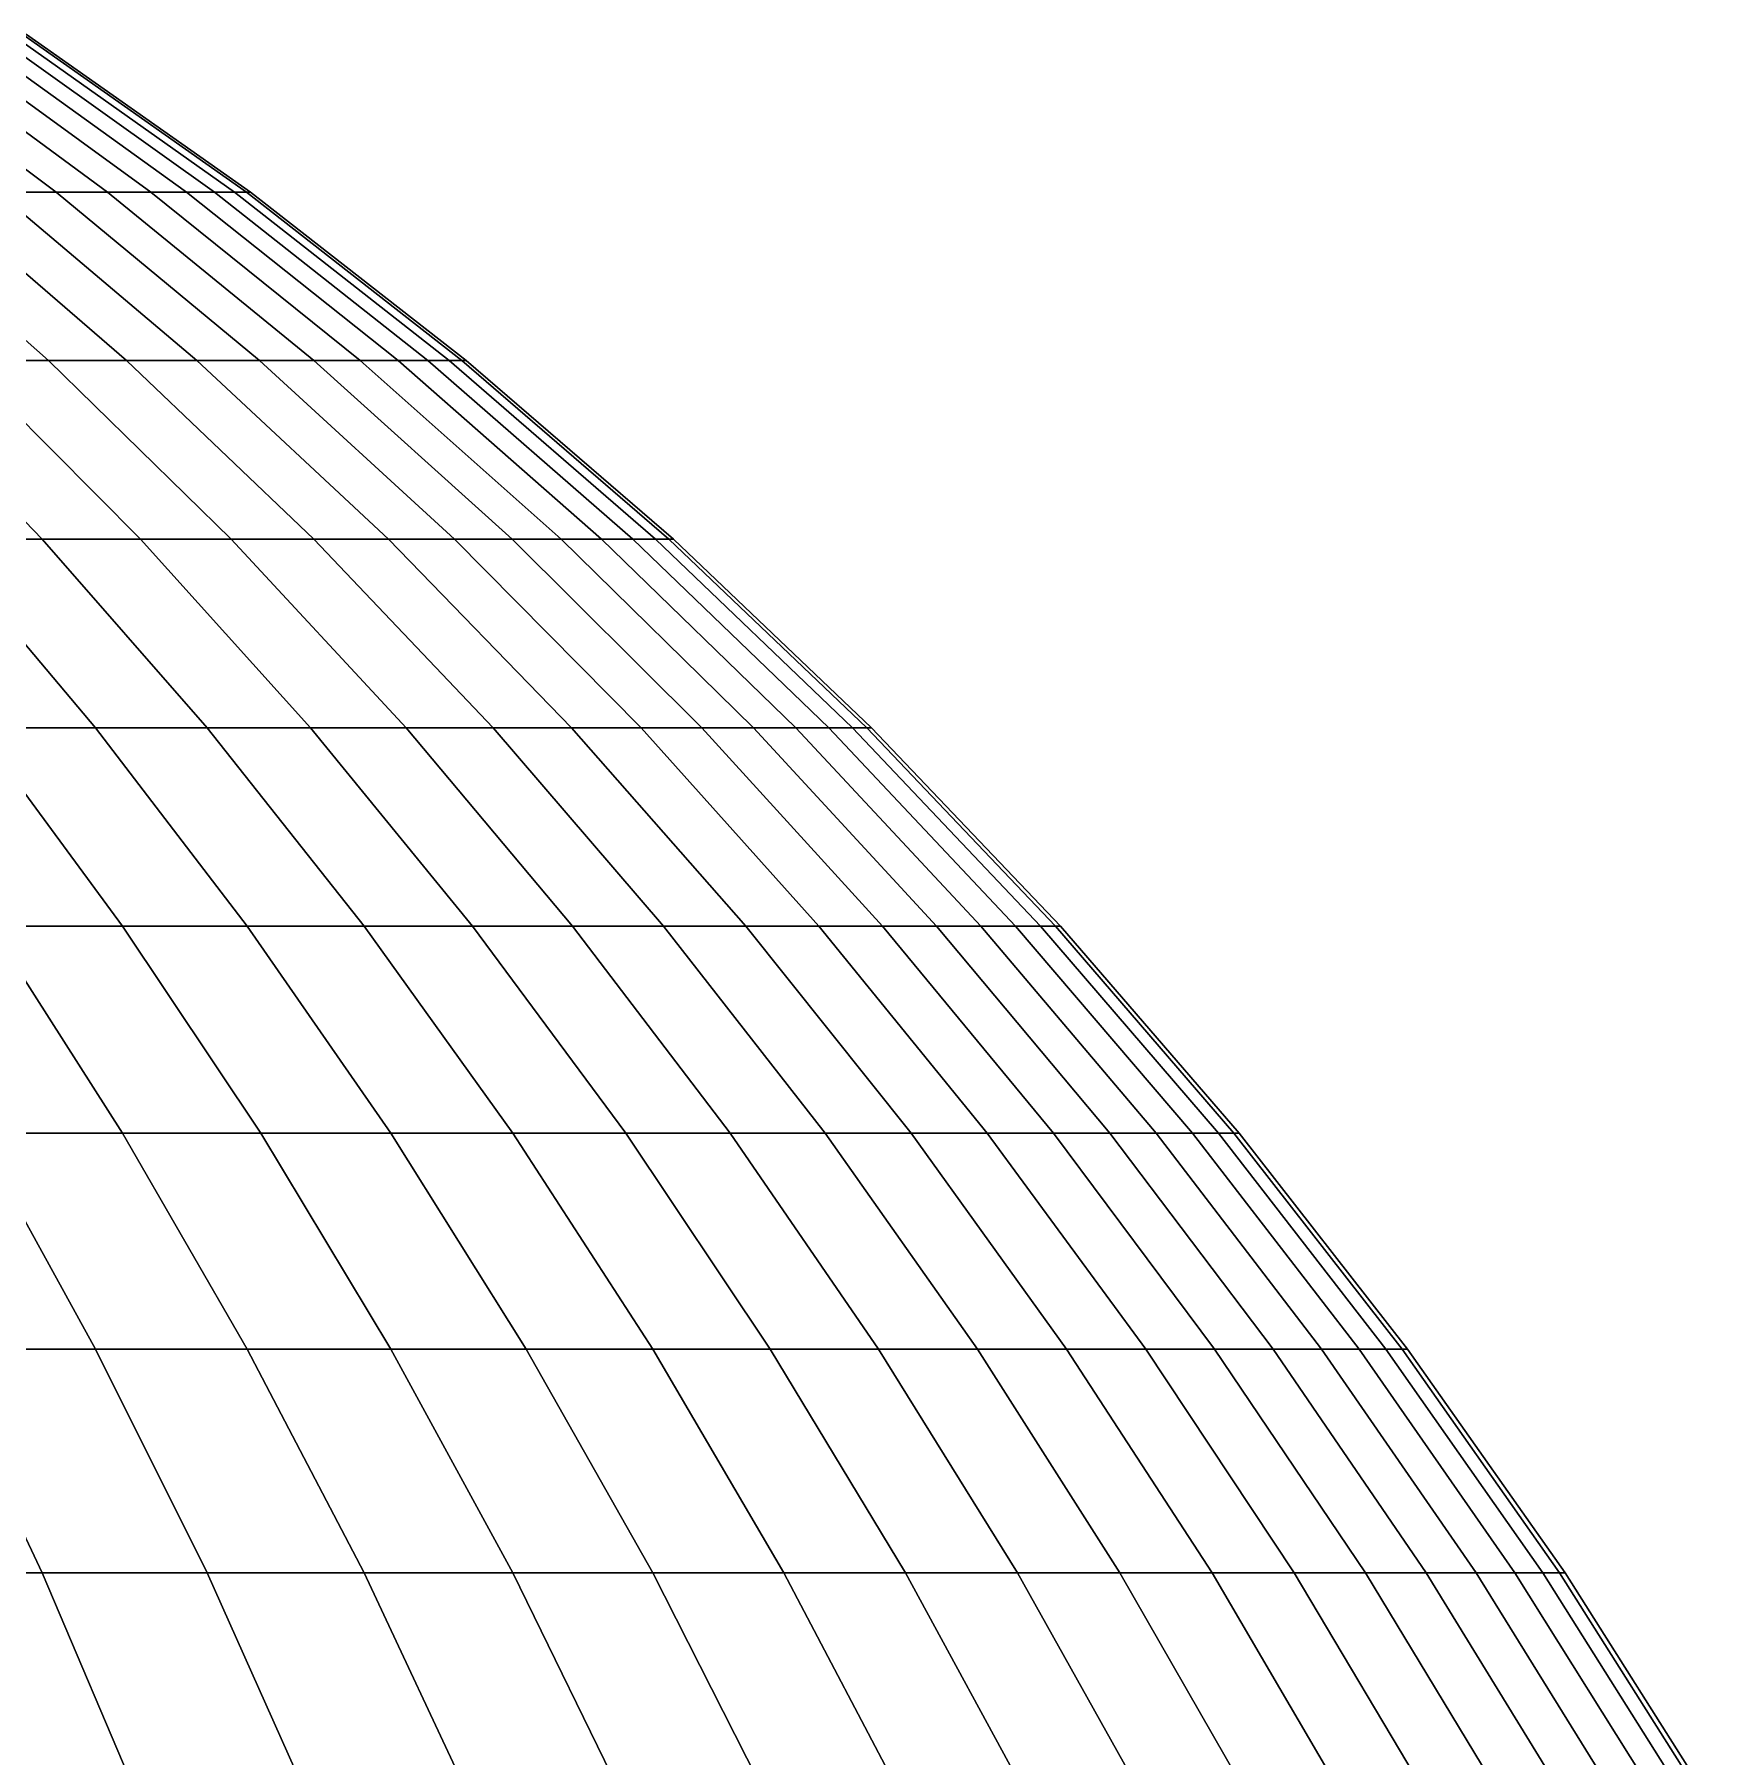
# Model space of a CAD drawing. Extents: x -610 to 610, y -610 to 610.
# Drawn here: x 339.5 to 522.9, y 318.6 to 506.9 of the extents above; entities that cross this region are included whole.
import ezdxf

# ---------------------------------------------------------------- set-up
doc = ezdxf.new("R2010")
doc.units = 0

msp = doc.modelspace()

# ---------------------------------------------------------------- linework, layer by layer
for points in [[(341.910706, 489.635315, -122.337608), (335.496063, 489.635315, -138.96701), (312.895477, 506.863861, -129.605545), (318.878021, 506.863861, -114.096382)], [(335.496063, 489.635315, 138.96701), (341.910706, 489.635315, 122.337608), (318.878021, 506.863861, 114.096382), (312.895477, 506.863861, 129.605545)], [(347.501678, 489.635315, -105.413475), (341.910706, 489.635315, -122.337608), (318.878021, 506.863861, -114.096382), (324.092346, 506.863861, -98.31234)], [(341.910706, 489.635315, 122.337608), (347.501678, 489.635315, 105.413475), (324.092346, 506.863861, 98.31234), (318.878021, 506.863861, 114.096382)], [(352.255493, 489.635315, -88.235413), (347.501678, 489.635315, -105.413475), (324.092346, 506.863861, -98.31234), (328.525909, 506.863861, -82.291458)], [(347.501678, 489.635315, 105.413475), (352.255493, 489.635315, 88.235413), (328.525909, 506.863861, 82.291458), (324.092346, 506.863861, 98.31234)], [(356.160706, 489.635315, -70.844765), (352.255493, 489.635315, -88.235413), (328.525909, 506.863861, -82.291458), (332.16806, 506.863861, -66.072334)], [(352.255493, 489.635315, 88.235413), (356.160706, 489.635315, 70.844765), (332.16806, 506.863861, 66.072334), (328.525909, 506.863861, 82.291458)], [(359.207886, 489.635315, -53.283451), (356.160706, 489.635315, -70.844765), (332.16806, 506.863861, -66.072334), (335.009979, 506.863861, -49.694031)], [(356.160706, 489.635315, 70.844765), (359.207886, 489.635315, 53.283451), (335.009979, 506.863861, 49.694031), (332.16806, 506.863861, 66.072334)], [(361.389679, 489.635315, -35.593777), (359.207886, 489.635315, -53.283451), (335.009979, 506.863861, -49.694031), (337.0448, 506.863861, -33.196014)], [(359.207886, 489.635315, 53.283451), (361.389679, 489.635315, 35.593777), (337.0448, 506.863861, 33.196014), (335.009979, 506.863861, 49.694031)], [(362.700867, 489.635315, -17.818352), (361.389679, 489.635315, -35.593777), (337.0448, 506.863861, -33.196014), (338.267639, 506.863861, -16.618025)], [(361.389679, 489.635315, 35.593777), (362.700867, 489.635315, 17.818352), (338.267639, 506.863861, 16.618025), (337.0448, 506.863861, 33.196014)], [(363.138306, 489.635315), (362.700867, 489.635315, -17.818352), (338.267639, 506.863861, -16.618025), (338.675629, 506.863861)], [(362.700867, 489.635315, 17.818352), (363.138306, 489.635315), (338.675629, 506.863861), (338.267639, 506.863861, 16.618025)], [(341.061981, 471.227173, -182.301453), (331.706055, 471.227173, -198.816971), (311.474121, 489.635315, -186.690399), (320.259369, 489.635315, -171.182205)], [(331.706085, 471.227173, 198.816971), (341.061981, 471.227173, 182.301453), (320.259369, 489.635315, 171.182205), (311.474121, 489.635315, 186.690399)], [(349.596283, 471.227173, -165.346741), (341.061981, 471.227173, -182.301453), (320.259369, 489.635315, -171.182205), (328.273132, 489.635315, -155.261642)], [(341.061981, 471.227173, 182.301453), (349.596283, 471.227173, 165.346741), (328.273132, 489.635315, 155.261642), (320.259369, 489.635315, 171.182205)], [(357.288361, 471.227173, -147.993698), (349.596283, 471.227173, -165.346741), (328.273132, 489.635315, -155.261642), (335.496063, 489.635315, -138.96701)], [(349.596283, 471.227173, 165.346741), (357.288361, 471.227173, 147.993698), (335.496063, 489.635315, 138.96701), (328.273132, 489.635315, 155.261642)], [(364.11972, 471.227173, -130.284119), (357.288361, 471.227173, -147.993698), (335.496063, 489.635315, -138.96701), (341.910706, 489.635315, -122.337608)], [(357.288361, 471.227173, 147.993698), (364.11972, 471.227173, 130.284119), (341.910706, 489.635315, 122.337608), (335.496063, 489.635315, 138.96701)], [(370.073853, 471.227173, -112.260674), (364.11972, 471.227173, -130.284119), (341.910706, 489.635315, -122.337608), (347.501678, 489.635315, -105.413475)], [(364.11972, 471.227173, 130.284119), (370.073853, 471.227173, 112.260674), (347.501678, 489.635315, 105.413475), (341.910706, 489.635315, 122.337608)], [(375.136444, 471.227173, -93.966782), (370.073853, 471.227173, -112.260674), (347.501678, 489.635315, -105.413475), (352.255493, 489.635315, -88.235413)], [(370.073853, 471.227173, 112.260674), (375.136444, 471.227173, 93.966782), (352.255493, 489.635315, 88.235413), (347.501678, 489.635315, 105.413475)], [(379.295319, 471.227173, -75.446533), (375.136444, 471.227173, -93.966782), (352.255493, 489.635315, -88.235413), (356.160706, 489.635315, -70.844765)], [(375.136444, 471.227173, 93.966782), (379.295319, 471.227173, 75.446526), (356.160706, 489.635315, 70.844765), (352.255493, 489.635315, 88.235413)], [(382.540436, 471.227173, -56.744511), (379.295319, 471.227173, -75.446533), (356.160706, 489.635315, -70.844765), (359.207886, 489.635315, -53.283451)], [(379.295319, 471.227173, 75.446526), (382.540436, 471.227173, 56.744511), (359.207886, 489.635315, 53.283451), (356.160706, 489.635315, 70.844765)], [(384.863922, 471.227173, -37.905792), (382.540436, 471.227173, -56.744511), (359.207886, 489.635315, -53.283451), (361.389679, 489.635315, -35.593777)], [(382.540436, 471.227173, 56.744511), (384.863922, 471.227173, 37.905792), (361.389679, 489.635315, 35.593777), (359.207886, 489.635315, 53.283451)], [(386.260315, 471.227173, -18.975754), (384.863922, 471.227173, -37.905792), (361.389679, 489.635315, -35.593777), (362.700867, 489.635315, -17.818352)], [(384.863922, 471.227173, 37.905792), (386.260315, 471.227173, 18.975754), (362.700867, 489.635315, 17.818352), (361.389679, 489.635315, 35.593777)], [(386.726135, 471.227173), (386.260315, 471.227173, -18.975754), (362.700867, 489.635315, -17.818352), (363.138306, 489.635315)], [(386.260315, 471.227173, 18.975754), (386.726135, 471.227173), (363.138306, 489.635315), (362.700867, 489.635315, 17.818352)], [(340.388947, 451.683807, -227.440643), (328.819, 451.683807, -243.868774), (310.621338, 471.227173, -230.372498), (321.551056, 471.227173, -214.853531)], [(328.819, 451.683807, 243.868774), (340.388947, 451.683807, 227.440643), (321.551056, 471.227173, 214.853531), (310.621338, 471.227173, 230.372498)], [(351.138947, 451.683807, -210.464584), (340.388947, 451.683807, -227.440643), (321.551056, 471.227173, -214.853531), (331.706055, 471.227173, -198.816971)], [(340.388947, 451.683807, 227.440643), (351.138947, 451.683807, 210.464584), (331.706085, 471.227173, 198.816971), (321.551056, 471.227173, 214.853531)], [(361.042999, 451.683807, -192.981491), (351.138947, 451.683807, -210.464584), (331.706055, 471.227173, -198.816971), (341.061981, 471.227173, -182.301453)], [(351.138947, 451.683807, 210.464584), (361.042999, 451.683807, 192.981491), (341.061981, 471.227173, 182.301453), (331.706085, 471.227173, 198.816971)], [(370.077271, 451.683807, -175.033508), (361.042999, 451.683807, -192.981491), (341.061981, 471.227173, -182.301453), (349.596283, 471.227173, -165.346741)], [(361.042999, 451.683807, 192.981491), (370.077271, 451.683807, 175.033508), (349.596283, 471.227173, 165.346741), (341.061981, 471.227173, 182.301453)], [(378.219971, 451.683807, -156.663834), (370.077271, 451.683807, -175.033508), (349.596283, 471.227173, -165.346741), (357.288361, 471.227173, -147.993698)], [(370.077271, 451.683807, 175.033508), (378.219971, 451.683807, 156.663834), (357.288361, 471.227173, 147.993698), (349.596283, 471.227173, 165.346741)], [(385.451508, 451.683807, -137.916748), (378.219971, 451.683807, -156.663834), (357.288361, 471.227173, -147.993698), (364.11972, 471.227173, -130.284119)], [(378.219971, 451.683807, 156.663834), (385.451508, 451.683807, 137.916748), (364.11972, 471.227173, 130.284119), (357.288361, 471.227173, 147.993698)], [(391.754456, 451.683807, -118.837425), (385.451508, 451.683807, -137.916748), (364.11972, 471.227173, -130.284119), (370.073853, 471.227173, -112.260674)], [(385.451508, 451.683807, 137.916748), (391.754456, 451.683807, 118.837425), (370.073853, 471.227173, 112.260674), (364.11972, 471.227173, 130.284119)], [(397.113647, 451.683807, -99.471786), (391.754456, 451.683807, -118.837425), (370.073853, 471.227173, -112.260674), (375.136444, 471.227173, -93.966782)], [(391.754456, 451.683807, 118.837425), (397.113647, 451.683807, 99.471786), (375.136444, 471.227173, 93.966782), (370.073853, 471.227173, 112.260674)], [(401.516174, 451.683807, -79.866539), (397.113647, 451.683807, -99.471786), (375.136444, 471.227173, -93.966782), (379.295319, 471.227173, -75.446533)], [(397.113647, 451.683807, 99.471786), (401.516174, 451.683807, 79.866531), (379.295319, 471.227173, 75.446526), (375.136444, 471.227173, 93.966782)], [(404.951416, 451.683807, -60.068863), (401.516174, 451.683807, -79.866539), (379.295319, 471.227173, -75.446533), (382.540436, 471.227173, -56.744511)], [(401.516174, 451.683807, 79.866531), (404.951416, 451.683807, 60.068863), (382.540436, 471.227173, 56.744511), (379.295319, 471.227173, 75.446526)], [(407.411041, 451.683807, -40.126484), (404.951416, 451.683807, -60.068863), (382.540436, 471.227173, -56.744511), (384.863922, 471.227173, -37.905792)], [(404.951416, 451.683807, 60.068863), (407.411041, 451.683807, 40.126484), (384.863922, 471.227173, 37.905792), (382.540436, 471.227173, 56.744511)], [(408.889221, 451.683807, -20.087439), (407.411041, 451.683807, -40.126484), (384.863922, 471.227173, -37.905792), (386.260315, 471.227173, -18.975754)], [(407.411041, 451.683807, 40.126484), (408.889221, 451.683807, 20.087439), (386.260315, 471.227173, 18.975754), (384.863922, 471.227173, 37.905792)], [(409.382355, 451.683807), (408.889221, 451.683807, -20.087439), (386.260315, 471.227173, -18.975754), (386.726135, 471.227173)], [(408.889221, 451.683807, 20.087439), (409.382355, 451.683807), (386.726135, 471.227173), (386.260315, 471.227173, 18.975754)], [(346.224426, 431.052277, -256.777557), (333.207947, 431.052277, -273.456665), (316.456818, 451.683807, -259.709412), (328.819, 451.683807, -243.868774)], [(333.207947, 431.052277, 273.456665), (346.224426, 431.052277, 256.777557), (328.819, 451.683807, 243.868774), (316.456818, 451.683807, 259.709412)], [(358.40686, 431.052277, -239.479828), (346.224426, 431.052277, -256.777557), (328.819, 451.683807, -243.868774), (340.388947, 451.683807, -227.440643)], [(346.224426, 431.052277, 256.777557), (358.40686, 431.052277, 239.479828), (340.388947, 451.683807, 227.440643), (328.819, 451.683807, 243.868774)], [(369.725861, 431.052277, -221.605164), (358.40686, 431.052277, -239.479828), (340.388947, 451.683807, -227.440643), (351.138947, 451.683807, -210.464584)], [(358.40686, 431.052277, 239.479828), (369.725861, 431.052277, 221.605164), (351.138947, 451.683807, 210.464584), (340.388947, 451.683807, 227.440643)], [(380.154205, 431.052277, -203.19664), (369.725861, 431.052277, -221.605164), (351.138947, 451.683807, -210.464584), (361.042999, 451.683807, -192.981491)], [(369.725861, 431.052277, 221.605164), (380.154205, 431.052277, 203.19664), (361.042999, 451.683807, 192.981491), (351.138947, 451.683807, 210.464584)], [(389.666656, 431.052277, -184.298599), (380.154205, 431.052277, -203.19664), (361.042999, 451.683807, -192.981491), (370.077271, 451.683807, -175.033508)], [(380.154205, 431.052277, 203.19664), (389.666656, 431.052277, 184.298599), (370.077271, 451.683807, 175.033508), (361.042999, 451.683807, 192.981491)], [(398.240417, 431.052277, -164.956573), (389.666656, 431.052277, -184.298599), (370.077271, 451.683807, -175.033508), (378.219971, 451.683807, -156.663834)], [(389.666656, 431.052277, 184.298599), (398.240417, 431.052277, 164.956573), (378.219971, 451.683807, 156.663834), (370.077271, 451.683807, 175.033508)], [(405.854736, 431.052277, -145.217148), (398.240417, 431.052277, -164.956573), (378.219971, 451.683807, -156.663834), (385.451508, 451.683807, -137.916748)], [(398.240417, 431.052277, 164.956573), (405.854736, 431.052277, 145.217148), (385.451508, 451.683807, 137.916748), (378.219971, 451.683807, 156.663834)], [(412.491333, 431.052277, -125.127876), (405.854736, 431.052277, -145.217148), (385.451508, 451.683807, -137.916748), (391.754456, 451.683807, -118.837425)], [(405.854736, 431.052277, 145.217148), (412.491333, 431.052277, 125.127876), (391.754456, 451.683807, 118.837425), (385.451508, 451.683807, 137.916748)], [(418.134186, 431.052277, -104.737167), (412.491333, 431.052277, -125.127876), (391.754456, 451.683807, -118.837425), (397.113647, 451.683807, -99.471786)], [(412.491333, 431.052277, 125.127876), (418.134186, 431.052277, 104.737167), (397.113647, 451.683807, 99.471786), (391.754456, 451.683807, 118.837425)], [(422.769775, 431.052277, -84.094131), (418.134186, 431.052277, -104.737167), (397.113647, 451.683807, -99.471786), (401.516174, 451.683807, -79.866539)], [(418.134186, 431.052277, 104.737167), (422.769775, 431.052277, 84.094131), (401.516174, 451.683807, 79.866531), (397.113647, 451.683807, 99.471786)], [(426.38681, 431.052277, -63.248505), (422.769775, 431.052277, -84.094131), (401.516174, 451.683807, -79.866539), (404.951416, 451.683807, -60.068863)], [(422.769775, 431.052277, 84.094131), (426.38681, 431.052277, 63.248505), (404.951416, 451.683807, 60.068863), (401.516174, 451.683807, 79.866531)], [(428.976654, 431.052277, -42.250515), (426.38681, 431.052277, -63.248505), (404.951416, 451.683807, -60.068863), (407.411041, 451.683807, -40.126484)], [(426.38681, 431.052277, 63.248505), (428.976654, 431.052277, 42.250515), (407.411041, 451.683807, 40.126484), (404.951416, 451.683807, 60.068863)], [(430.533051, 431.052277, -21.150732), (428.976654, 431.052277, -42.250515), (407.411041, 451.683807, -40.126484), (408.889221, 451.683807, -20.087439)], [(428.976654, 431.052277, 42.250515), (430.533051, 431.052277, 21.150732), (408.889221, 451.683807, 20.087439), (407.411041, 451.683807, 40.126484)], [(431.052277, 431.052277), (430.533051, 431.052277, -21.150732), (408.889221, 451.683807, -20.087439), (409.382355, 451.683807)], [(430.533051, 431.052277, 21.150732), (431.052277, 431.052277), (409.382355, 451.683807), (408.889221, 451.683807, 20.087439)], [(349.156311, 409.382355, -286.545166), (334.675598, 409.382355, -303.332306), (319.388672, 431.052277, -289.47702), (333.207947, 431.052277, -273.456665)], [(334.675598, 409.382355, 303.332306), (349.156311, 409.382355, 286.545166), (333.207947, 431.052277, 273.456665), (319.388672, 431.052277, 289.47702)], [(362.795837, 409.382355, -269.067719), (349.156311, 409.382355, -286.545166), (333.207947, 431.052277, -273.456665), (346.224426, 431.052277, -256.777557)], [(349.156311, 409.382355, 286.545166), (362.795837, 409.382355, 269.067719), (346.224426, 431.052277, 256.777557), (333.207947, 431.052277, 273.456665)], [(375.56134, 409.382355, -250.942078), (362.795837, 409.382355, -269.067719), (346.224426, 431.052277, -256.777557), (358.40686, 431.052277, -239.479828)], [(362.795837, 409.382355, 269.067719), (375.56134, 409.382355, 250.942078), (358.40686, 431.052277, 239.479828), (346.224426, 431.052277, 256.777557)], [(387.42215, 409.382355, -232.211884), (375.56134, 409.382355, -250.942078), (358.40686, 431.052277, -239.479828), (369.725861, 431.052277, -221.605164)], [(375.56134, 409.382355, 250.942078), (387.42215, 409.382355, 232.211884), (369.725861, 431.052277, 221.605164), (358.40686, 431.052277, 239.479828)], [(398.349548, 409.382355, -212.922272), (387.42215, 409.382355, -232.211884), (369.725861, 431.052277, -221.605164), (380.154205, 431.052277, -203.19664)], [(387.42215, 409.382355, 232.211884), (398.349548, 409.382355, 212.922272), (380.154205, 431.052277, 203.19664), (369.725861, 431.052277, 221.605164)], [(408.317322, 409.382355, -193.11972), (398.349548, 409.382355, -212.922272), (380.154205, 431.052277, -203.19664), (389.666656, 431.052277, -184.298599)], [(398.349548, 409.382355, 212.922272), (408.317322, 409.382355, 193.11972), (389.666656, 431.052277, 184.298599), (380.154205, 431.052277, 203.19664)], [(417.301422, 409.382355, -172.851913), (408.317322, 409.382355, -193.11972), (389.666656, 431.052277, -184.298599), (398.240417, 431.052277, -164.956573)], [(408.317322, 409.382355, 193.11972), (417.301422, 409.382355, 172.851913), (398.240417, 431.052277, 164.956573), (389.666656, 431.052277, 184.298599)], [(425.280212, 409.382355, -152.167694), (417.301422, 409.382355, -172.851913), (398.240417, 431.052277, -164.956573), (405.854736, 431.052277, -145.217148)], [(417.301422, 409.382355, 172.851913), (425.280212, 409.382355, 152.167694), (405.854736, 431.052277, 145.217148), (398.240417, 431.052277, 164.956573)], [(432.234436, 409.382355, -131.116882), (425.280212, 409.382355, -152.167694), (405.854736, 431.052277, -145.217148), (412.491333, 431.052277, -125.127876)], [(425.280212, 409.382355, 152.167694), (432.234436, 409.382355, 131.116882), (412.491333, 431.052277, 125.127876), (405.854736, 431.052277, 145.217148)], [(438.14743, 409.382355, -109.750214), (432.234436, 409.382355, -131.116882), (412.491333, 431.052277, -125.127876), (418.134186, 431.052277, -104.737167)], [(432.234436, 409.382355, 131.116882), (438.14743, 409.382355, 109.750214), (418.134186, 431.052277, 104.737167), (412.491333, 431.052277, 125.127876)], [(443.004822, 409.382355, -88.119141), (438.14743, 409.382355, -109.750214), (418.134186, 431.052277, -104.737167), (422.769775, 431.052277, -84.094131)], [(438.14743, 409.382355, 109.750214), (443.004822, 409.382355, 88.119141), (422.769775, 431.052277, 84.094131), (418.134186, 431.052277, 104.737167)], [(446.795013, 409.382355, -66.27578), (443.004822, 409.382355, -88.119141), (422.769775, 431.052277, -84.094131), (426.38681, 431.052277, -63.248505)], [(443.004822, 409.382355, 88.119141), (446.795013, 409.382355, 66.27578), (426.38681, 431.052277, 63.248505), (422.769775, 431.052277, 84.094131)], [(449.50882, 409.382355, -44.272755), (446.795013, 409.382355, -66.27578), (426.38681, 431.052277, -63.248505), (428.976654, 431.052277, -42.250515)], [(446.795013, 409.382355, 66.27578), (449.50882, 409.382355, 44.272755), (428.976654, 431.052277, 42.250515), (426.38681, 431.052277, 63.248505)], [(451.139709, 409.382355, -22.163073), (449.50882, 409.382355, -44.272755), (428.976654, 431.052277, -42.250515), (430.533051, 431.052277, -21.150732)], [(449.50882, 409.382355, 44.272755), (451.139709, 409.382355, 22.163073), (430.533051, 431.052277, 21.150732), (428.976654, 431.052277, 42.250515)], [(451.683807, 409.382355), (451.139709, 409.382355, -22.163073), (430.533051, 431.052277, -21.150732), (431.052277, 431.052277)], [(451.139709, 409.382355, 22.163073), (451.683807, 409.382355), (431.052277, 431.052277), (430.533051, 431.052277, 21.150732)], [(349.156311, 386.726135, -316.456818), (333.207947, 386.726135, -333.207947), (319.388672, 409.382355, -319.388672), (334.675598, 409.382355, -303.332306)], [(333.207947, 386.726135, 333.207947), (349.156311, 386.726135, 316.456818), (334.675598, 409.382355, 303.332306), (319.388672, 409.382355, 319.388672)], [(364.263519, 386.726135, -298.943359), (349.156311, 386.726135, -316.456818), (334.675598, 409.382355, -303.332306), (349.156311, 409.382355, -286.545166)], [(349.156311, 386.726135, 316.456818), (364.263519, 386.726135, 298.943359), (349.156311, 409.382355, 286.545166), (334.675598, 409.382355, 303.332306)], [(378.493225, 386.726135, -280.709686), (364.263519, 386.726135, -298.943359), (349.156311, 409.382355, -286.545166), (362.795837, 409.382355, -269.067719)], [(364.263519, 386.726135, 298.943359), (378.493225, 386.726135, 280.709686), (362.795837, 409.382355, 269.067719), (349.156311, 409.382355, 286.545166)], [(391.811066, 386.726135, -261.799805), (378.493225, 386.726135, -280.709686), (362.795837, 409.382355, -269.067719), (375.56134, 409.382355, -250.942078)], [(378.493225, 386.726135, 280.709686), (391.811066, 386.726135, 261.799805), (375.56134, 409.382355, 250.942078), (362.795837, 409.382355, 269.067719)], [(404.185028, 386.726135, -242.259171), (391.811066, 386.726135, -261.799805), (375.56134, 409.382355, -250.942078), (387.42215, 409.382355, -232.211884)], [(391.811066, 386.726135, 261.799805), (404.185028, 386.726135, 242.259171), (387.42215, 409.382355, 232.211884), (375.56134, 409.382355, 250.942078)], [(415.585266, 386.726135, -222.134949), (404.185028, 386.726135, -242.259171), (387.42215, 409.382355, -232.211884), (398.349548, 409.382355, -212.922272)], [(404.185028, 386.726135, 242.259171), (415.585266, 386.726135, 222.134949), (398.349548, 409.382355, 212.922272), (387.42215, 409.382355, 232.211884)], [(425.984314, 386.726135, -201.475586), (415.585266, 386.726135, -222.134949), (398.349548, 409.382355, -212.922272), (408.317322, 409.382355, -193.11972)], [(415.585266, 386.726135, 222.134949), (425.984314, 386.726135, 201.475586), (408.317322, 409.382355, 193.11972), (398.349548, 409.382355, 212.922272)], [(435.357147, 386.726135, -180.330841), (425.984314, 386.726135, -201.475586), (408.317322, 409.382355, -193.11972), (417.301422, 409.382355, -172.851913)], [(425.984314, 386.726135, 201.475586), (435.357147, 386.726135, 180.330841), (417.301422, 409.382355, 172.851913), (408.317322, 409.382355, 193.11972)], [(443.681122, 386.726135, -158.751648), (435.357147, 386.726135, -180.330841), (417.301422, 409.382355, -172.851913), (425.280212, 409.382355, -152.167694)], [(435.357147, 386.726135, 180.330841), (443.681122, 386.726135, 158.751648), (425.280212, 409.382355, 152.167694), (417.301422, 409.382355, 172.851913)], [(450.936279, 386.726135, -136.790024), (443.681122, 386.726135, -158.751648), (425.280212, 409.382355, -152.167694), (432.234436, 409.382355, -131.116882)], [(443.681122, 386.726135, 158.751648), (450.936279, 386.726135, 136.790024), (432.234436, 409.382355, 131.116882), (425.280212, 409.382355, 152.167694)], [(457.105103, 386.726135, -114.498863), (450.936279, 386.726135, -136.790024), (432.234436, 409.382355, -131.116882), (438.14743, 409.382355, -109.750214)], [(450.936279, 386.726135, 136.790024), (457.105103, 386.726135, 114.498863), (438.14743, 409.382355, 109.750214), (432.234436, 409.382355, 131.116882)], [(462.172668, 386.726135, -91.931862), (457.105103, 386.726135, -114.498863), (438.14743, 409.382355, -109.750214), (443.004822, 409.382355, -88.119141)], [(457.105103, 386.726135, 114.498863), (462.172668, 386.726135, 91.931862), (443.004822, 409.382355, 88.119141), (438.14743, 409.382355, 109.750214)], [(466.126862, 386.726135, -69.143387), (462.172668, 386.726135, -91.931862), (443.004822, 409.382355, -88.119141), (446.795013, 409.382355, -66.27578)], [(462.172668, 386.726135, 91.931862), (466.126862, 386.726135, 69.143387), (446.795013, 409.382355, 66.27578), (443.004822, 409.382355, 88.119141)], [(468.958069, 386.726135, -46.188343), (466.126862, 386.726135, -69.143387), (446.795013, 409.382355, -66.27578), (449.50882, 409.382355, -44.272755)], [(466.126862, 386.726135, 69.143387), (468.958069, 386.726135, 46.188343), (449.50882, 409.382355, 44.272755), (446.795013, 409.382355, 66.27578)], [(470.659576, 386.726135, -23.122021), (468.958069, 386.726135, -46.188343), (449.50882, 409.382355, -44.272755), (451.139709, 409.382355, -22.163073)], [(468.958069, 386.726135, 46.188343), (470.659576, 386.726135, 23.122021), (451.139709, 409.382355, 22.163073), (449.50882, 409.382355, 44.272755)], [(471.227173, 386.726135), (470.659576, 386.726135, -23.122021), (451.139709, 409.382355, -22.163073), (451.683807, 409.382355)], [(470.659576, 386.726135, 23.122021), (471.227173, 386.726135), (451.683807, 409.382355), (451.139709, 409.382355, 22.163073)], [(346.224426, 363.138306, -346.224426), (328.819, 363.138306, -362.795837), (316.456818, 386.726135, -349.156311), (333.207947, 386.726135, -333.207947)], [(328.819, 363.138306, 362.795837), (346.224426, 363.138306, 346.224426), (333.207947, 386.726135, 333.207947), (316.456818, 386.726135, 349.156311)], [(362.795837, 363.138306, -328.819), (346.224426, 363.138306, -346.224426), (333.207947, 386.726135, -333.207947), (349.156311, 386.726135, -316.456818)], [(346.224426, 363.138306, 346.224426), (362.795837, 363.138306, 328.819), (349.156311, 386.726135, 316.456818), (333.207947, 386.726135, 333.207947)], [(378.493225, 363.138306, -310.621338), (362.795837, 363.138306, -328.819), (349.156311, 386.726135, -316.456818), (364.263519, 386.726135, -298.943359)], [(362.795837, 363.138306, 328.819), (378.493225, 363.138306, 310.621338), (364.263519, 386.726135, 298.943359), (349.156311, 386.726135, 316.456818)], [(393.278748, 363.138306, -291.675415), (378.493225, 363.138306, -310.621338), (364.263519, 386.726135, -298.943359), (378.493225, 386.726135, -280.709686)], [(378.493225, 363.138306, 310.621338), (393.278748, 363.138306, 291.675415), (378.493225, 386.726135, 280.709686), (364.263519, 386.726135, 298.943359)], [(407.116852, 363.138306, -272.026794), (393.278748, 363.138306, -291.675415), (378.493225, 386.726135, -280.709686), (391.811066, 386.726135, -261.799805)], [(393.278748, 363.138306, 291.675415), (407.116852, 363.138306, 272.026794), (391.811066, 386.726135, 261.799805), (378.493225, 386.726135, 280.709686)], [(419.974213, 363.138306, -251.722855), (407.116852, 363.138306, -272.026794), (391.811066, 386.726135, -261.799805), (404.185028, 386.726135, -242.259171)], [(407.116852, 363.138306, 272.026794), (419.974213, 363.138306, 251.722855), (404.185028, 386.726135, 242.259171), (391.811066, 386.726135, 261.799805)], [(431.819794, 363.138306, -230.812485), (419.974213, 363.138306, -251.722855), (404.185028, 386.726135, -242.259171), (415.585266, 386.726135, -222.134949)], [(419.974213, 363.138306, 251.722855), (431.819794, 363.138306, 230.812485), (415.585266, 386.726135, 222.134949), (404.185028, 386.726135, 242.259171)], [(442.625092, 363.138306, -209.346069), (431.819794, 363.138306, -230.812485), (415.585266, 386.726135, -222.134949), (425.984314, 386.726135, -201.475586)], [(431.819794, 363.138306, 230.812485), (442.625092, 363.138306, 209.346069), (425.984314, 386.726135, 201.475586), (415.585266, 386.726135, 222.134949)], [(452.364044, 363.138306, -187.37532), (442.625092, 363.138306, -209.346069), (425.984314, 386.726135, -201.475586), (435.357147, 386.726135, -180.330841)], [(442.625092, 363.138306, 209.346069), (452.364044, 363.138306, 187.37532), (435.357147, 386.726135, 180.330841), (425.984314, 386.726135, 201.475586)], [(461.013214, 363.138306, -164.953171), (452.364044, 363.138306, -187.37532), (435.357147, 386.726135, -180.330841), (443.681122, 386.726135, -158.751648)], [(452.364044, 363.138306, 187.37532), (461.013214, 363.138306, 164.953171), (443.681122, 386.726135, 158.751648), (435.357147, 386.726135, 180.330841)], [(468.551788, 363.138306, -142.133636), (461.013214, 363.138306, -164.953171), (443.681122, 386.726135, -158.751648), (450.936279, 386.726135, -136.790024)], [(461.013214, 363.138306, 164.953171), (468.551788, 363.138306, 142.133636), (450.936279, 386.726135, 136.790024), (443.681122, 386.726135, 158.751648)], [(474.961548, 363.138306, -118.971672), (468.551788, 363.138306, -142.133636), (450.936279, 386.726135, -136.790024), (457.105103, 386.726135, -114.498863)], [(468.551788, 363.138306, 142.133636), (474.961548, 363.138306, 118.971672), (457.105103, 386.726135, 114.498863), (450.936279, 386.726135, 136.790024)], [(480.227112, 363.138306, -95.523109), (474.961548, 363.138306, -118.971672), (457.105103, 386.726135, -114.498863), (462.172668, 386.726135, -91.931862)], [(474.961548, 363.138306, 118.971672), (480.227112, 363.138306, 95.523109), (462.172668, 386.726135, 91.931862), (457.105103, 386.726135, 114.498863)], [(484.335724, 363.138306, -71.844421), (480.227112, 363.138306, -95.523109), (462.172668, 386.726135, -91.931862), (466.126862, 386.726135, -69.143387)], [(480.227112, 363.138306, 95.523109), (484.335724, 363.138306, 71.844421), (466.126862, 386.726135, 69.143387), (462.172668, 386.726135, 91.931862)], [(487.277588, 363.138306, -47.992653), (484.335724, 363.138306, -71.844421), (466.126862, 386.726135, -69.143387), (468.958069, 386.726135, -46.188343)], [(484.335724, 363.138306, 71.844421), (487.277588, 363.138306, 47.992653), (468.958069, 386.726135, 46.188343), (466.126862, 386.726135, 69.143387)], [(489.045502, 363.138306, -24.025267), (487.277588, 363.138306, -47.992653), (468.958069, 386.726135, -46.188343), (470.659576, 386.726135, -23.122021)], [(487.277588, 363.138306, 47.992653), (489.045502, 363.138306, 24.025267), (470.659576, 386.726135, 23.122021), (468.958069, 386.726135, 46.188343)], [(489.635315, 363.138306), (489.045502, 363.138306, -24.025267), (470.659576, 386.726135, -23.122021), (471.227173, 386.726135)], [(489.045502, 363.138306, 24.025267), (489.635315, 363.138306), (471.227173, 386.726135), (470.659576, 386.726135, 23.122021)], [(340.388947, 338.675629, -375.56134), (321.551056, 338.675629, -391.811066), (310.621338, 363.138306, -378.493225), (328.819, 363.138306, -362.795837)], [(321.551056, 338.675629, 391.811066), (340.388947, 338.675629, 375.56134), (328.819, 363.138306, 362.795837), (310.621338, 363.138306, 378.493225)], [(358.40686, 338.675629, -358.40686), (340.388947, 338.675629, -375.56134), (328.819, 363.138306, -362.795837), (346.224426, 363.138306, -346.224426)], [(340.388947, 338.675629, 375.56134), (358.40686, 338.675629, 358.40686), (346.224426, 363.138306, 346.224426), (328.819, 363.138306, 362.795837)], [(375.56134, 338.675629, -340.388947), (358.40686, 338.675629, -358.40686), (346.224426, 363.138306, -346.224426), (362.795837, 363.138306, -328.819)], [(358.40686, 338.675629, 358.40686), (375.56134, 338.675629, 340.388947), (362.795837, 363.138306, 328.819), (346.224426, 363.138306, 346.224426)], [(391.811066, 338.675629, -321.551056), (375.56134, 338.675629, -340.388947), (362.795837, 363.138306, -328.819), (378.493225, 363.138306, -310.621338)], [(375.56134, 338.675629, 340.388947), (391.811066, 338.675629, 321.551056), (378.493225, 363.138306, 310.621338), (362.795837, 363.138306, 328.819)], [(407.116852, 338.675629, -301.938446), (391.811066, 338.675629, -321.551056), (378.493225, 363.138306, -310.621338), (393.278748, 363.138306, -291.675415)], [(391.811066, 338.675629, 321.551056), (407.116852, 338.675629, 301.938446), (393.278748, 363.138306, 291.675415), (378.493225, 363.138306, 310.621338)], [(421.441895, 338.675629, -281.59848), (407.116852, 338.675629, -301.938446), (393.278748, 363.138306, -291.675415), (407.116852, 363.138306, -272.026794)], [(407.116852, 338.675629, 301.938446), (421.441895, 338.675629, 281.59848), (407.116852, 363.138306, 272.026794), (393.278748, 363.138306, 291.675415)], [(434.751648, 338.675629, -260.580109), (421.441895, 338.675629, -281.59848), (407.116852, 363.138306, -272.026794), (419.974213, 363.138306, -251.722855)], [(421.441895, 338.675629, 281.59848), (434.751648, 338.675629, 260.580109), (419.974213, 363.138306, 251.722855), (407.116852, 363.138306, 272.026794)], [(447.014038, 338.675629, -238.933975), (434.751648, 338.675629, -260.580109), (419.974213, 363.138306, -251.722855), (431.819794, 363.138306, -230.812485)], [(434.751648, 338.675629, 260.580109), (447.014038, 338.675629, 238.933975), (431.819794, 363.138306, 230.812485), (419.974213, 363.138306, 251.722855)], [(458.199493, 338.675629, -216.712219), (447.014038, 338.675629, -238.933975), (431.819794, 363.138306, -230.812485), (442.625092, 363.138306, -209.346069)], [(447.014038, 338.675629, 238.933975), (458.199493, 338.675629, 216.712219), (442.625092, 363.138306, 209.346069), (431.819794, 363.138306, 230.812485)], [(468.281158, 338.675629, -193.968414), (458.199493, 338.675629, -216.712219), (442.625092, 363.138306, -209.346069), (452.364044, 363.138306, -187.37532)], [(458.199493, 338.675629, 216.712219), (468.281158, 338.675629, 193.968414), (452.364044, 363.138306, 187.37532), (442.625092, 363.138306, 209.346069)], [(477.23468, 338.675629, -170.757294), (468.281158, 338.675629, -193.968414), (452.364044, 363.138306, -187.37532), (461.013214, 363.138306, -164.953171)], [(468.281158, 338.675629, 193.968414), (477.23468, 338.675629, 170.757294), (461.013214, 363.138306, 164.953171), (452.364044, 363.138306, 187.37532)], [(485.038483, 338.675629, -147.134811), (477.23468, 338.675629, -170.757294), (461.013214, 363.138306, -164.953171), (468.551788, 363.138306, -142.133636)], [(477.23468, 338.675629, 170.757294), (485.038483, 338.675629, 147.134811), (468.551788, 363.138306, 142.133636), (461.013214, 363.138306, 164.953171)], [(491.673798, 338.675629, -123.157875), (485.038483, 338.675629, -147.134811), (468.551788, 363.138306, -142.133636), (474.961548, 363.138306, -118.971672)], [(485.038483, 338.675629, 147.134811), (491.673798, 338.675629, 123.157875), (474.961548, 363.138306, 118.971672), (468.551788, 363.138306, 142.133636)], [(497.124634, 338.675629, -98.884232), (491.673798, 338.675629, -123.157875), (474.961548, 363.138306, -118.971672), (480.227112, 363.138306, -95.523109)], [(491.673798, 338.675629, 123.157875), (497.124634, 338.675629, 98.884232), (480.227112, 363.138306, 95.523109), (474.961548, 363.138306, 118.971672)], [(501.377838, 338.675629, -74.372375), (497.124634, 338.675629, -98.884232), (480.227112, 363.138306, -95.523109), (484.335724, 363.138306, -71.844421)], [(497.124634, 338.675629, 98.884232), (501.377838, 338.675629, 74.372375), (484.335724, 363.138306, 71.844421), (480.227112, 363.138306, 95.523109)], [(504.423157, 338.675629, -49.681347), (501.377838, 338.675629, -74.372375), (484.335724, 363.138306, -71.844421), (487.277588, 363.138306, -47.992653)], [(501.377838, 338.675629, 74.372375), (504.423157, 338.675629, 49.681347), (487.277588, 363.138306, 47.992653), (484.335724, 363.138306, 71.844421)], [(506.253326, 338.675629, -24.870632), (504.423157, 338.675629, -49.681347), (487.277588, 363.138306, -47.992653), (489.045502, 363.138306, -24.025267)], [(504.423157, 338.675629, 49.681347), (506.253326, 338.675629, 24.870632), (489.045502, 363.138306, 24.025267), (487.277588, 363.138306, 47.992653)], [(506.863861, 338.675629), (506.253326, 338.675629, -24.870632), (489.045502, 363.138306, -24.025267), (489.635315, 363.138306)], [(506.253326, 338.675629, 24.870632), (506.863861, 338.675629), (489.635315, 363.138306), (489.045502, 363.138306, 24.025267)], [(351.138947, 313.397034, -387.42215), (331.706085, 313.397034, -404.185028), (321.551056, 338.675629, -391.811066), (340.388947, 338.675629, -375.56134)], [(331.706085, 313.397034, 404.185028), (351.138947, 313.397034, 387.42215), (340.388947, 338.675629, 375.56134), (321.551056, 338.675629, 391.811066)], [(369.725861, 313.397034, -369.725861), (351.138947, 313.397034, -387.42215), (340.388947, 338.675629, -375.56134), (358.40686, 338.675629, -358.40686)], [(351.138947, 313.397034, 387.42215), (369.725861, 313.397034, 369.725861), (358.40686, 338.675629, 358.40686), (340.388947, 338.675629, 375.56134)], [(387.42215, 313.397034, -351.138947), (369.725861, 313.397034, -369.725861), (358.40686, 338.675629, -358.40686), (375.56134, 338.675629, -340.388947)], [(369.725861, 313.397034, 369.725861), (387.42215, 313.397034, 351.138947), (375.56134, 338.675629, 340.388947), (358.40686, 338.675629, 358.40686)], [(404.185028, 313.397034, -331.706085), (387.42215, 313.397034, -351.138947), (375.56134, 338.675629, -340.388947), (391.811066, 338.675629, -321.551056)], [(387.42215, 313.397034, 351.138947), (404.185028, 313.397034, 331.706085), (391.811066, 338.675629, 321.551056), (375.56134, 338.675629, 340.388947)], [(419.974213, 313.397034, -311.474121), (404.185028, 313.397034, -331.706085), (391.811066, 338.675629, -321.551056), (407.116852, 338.675629, -301.938446)], [(404.185028, 313.397034, 331.706085), (419.974213, 313.397034, 311.474121), (407.116852, 338.675629, 301.938446), (391.811066, 338.675629, 321.551056)], [(434.751648, 313.397034, -290.49176), (419.974213, 313.397034, -311.474121), (407.116852, 338.675629, -301.938446), (421.441895, 338.675629, -281.59848)], [(419.974213, 313.397034, 311.474121), (434.751648, 313.397034, 290.49176), (421.441895, 338.675629, 281.59848), (407.116852, 338.675629, 301.938446)], [(448.48172, 313.397034, -268.809601), (434.751648, 313.397034, -290.49176), (421.441895, 338.675629, -281.59848), (434.751648, 338.675629, -260.580109)], [(434.751648, 313.397034, 290.49176), (448.48172, 313.397034, 268.809601), (434.751648, 338.675629, 260.580109), (421.441895, 338.675629, 281.59848)], [(461.131378, 313.397034, -246.479843), (448.48172, 313.397034, -268.809601), (434.751648, 338.675629, -260.580109), (447.014038, 338.675629, -238.933975)], [(448.48172, 313.397034, 268.809601), (461.131378, 313.397034, 246.479843), (447.014038, 338.675629, 238.933975), (434.751648, 338.675629, 260.580109)], [(472.670105, 313.397034, -223.55632), (461.131378, 313.397034, -246.479843), (447.014038, 338.675629, -238.933975), (458.199493, 338.675629, -216.712219)], [(461.131378, 313.397034, 246.479843), (472.670105, 313.397034, 223.55632), (458.199493, 338.675629, 216.712219), (447.014038, 338.675629, 238.933975)], [(483.07016, 313.397034, -200.094193), (472.670105, 313.397034, -223.55632), (458.199493, 338.675629, -216.712219), (468.281158, 338.675629, -193.968414)], [(472.670105, 313.397034, 223.55632), (483.07016, 313.397034, 200.094193), (468.281158, 338.675629, 193.968414), (458.199493, 338.675629, 216.712219)], [(492.306427, 313.397034, -176.150055), (483.07016, 313.397034, -200.094193), (468.281158, 338.675629, -193.968414), (477.23468, 338.675629, -170.757294)], [(483.07016, 313.397034, 200.094193), (492.306427, 313.397034, 176.150055), (477.23468, 338.675629, 170.757294), (468.281158, 338.675629, 193.968414)], [(500.356689, 313.397034, -151.78154), (492.306427, 313.397034, -176.150055), (477.23468, 338.675629, -170.757294), (485.038483, 338.675629, -147.134811)], [(492.306427, 313.397034, 176.150055), (500.356689, 313.397034, 151.78154), (485.038483, 338.675629, 147.134811), (477.23468, 338.675629, 170.757294)], [(507.201569, 313.397034, -127.047379), (500.356689, 313.397034, -151.78154), (485.038483, 338.675629, -147.134811), (491.673798, 338.675629, -123.157875)], [(500.356689, 313.397034, 151.78154), (507.201569, 313.397034, 127.047379), (491.673798, 338.675629, 123.157875), (485.038483, 338.675629, 147.134811)], [(512.824524, 313.397034, -102.007149), (507.201569, 313.397034, -127.047379), (491.673798, 338.675629, -123.157875), (497.124634, 338.675629, -98.884232)], [(507.201569, 313.397034, 127.047379), (512.824524, 313.397034, 102.007149), (497.124634, 338.675629, 98.884232), (491.673798, 338.675629, 123.157875)], [(517.212097, 313.397034, -76.721161), (512.824524, 313.397034, -102.007149), (497.124634, 338.675629, -98.884232), (501.377838, 338.675629, -74.372375)], [(512.824524, 313.397034, 102.007149), (517.212097, 313.397034, 76.721161), (501.377838, 338.675629, 74.372375), (497.124634, 338.675629, 98.884232)], [(520.353577, 313.397034, -51.250355), (517.212097, 313.397034, -76.721161), (501.377838, 338.675629, -74.372375), (504.423157, 338.675629, -49.681347)], [(517.212097, 313.397034, 76.721161), (520.353577, 313.397034, 51.250355), (504.423157, 338.675629, 49.681347), (501.377838, 338.675629, 74.372375)], [(522.241516, 313.397034, -25.65608), (520.353577, 313.397034, -51.250355), (504.423157, 338.675629, -49.681347), (506.253326, 338.675629, -24.870632)], [(520.353577, 313.397034, 51.250355), (522.241516, 313.397034, 25.65608), (506.253326, 338.675629, 24.870632), (504.423157, 338.675629, 49.681347)], [(522.871338, 313.397034), (522.241516, 313.397034, -25.65608), (506.253326, 338.675629, -24.870632), (506.863861, 338.675629)], [(522.241516, 313.397034, 25.65608), (522.871338, 313.397034), (506.863861, 338.675629), (506.253326, 338.675629, 24.870632)]]:
    msp.add_3dface(points)

doc.saveas('drawing.dxf')
